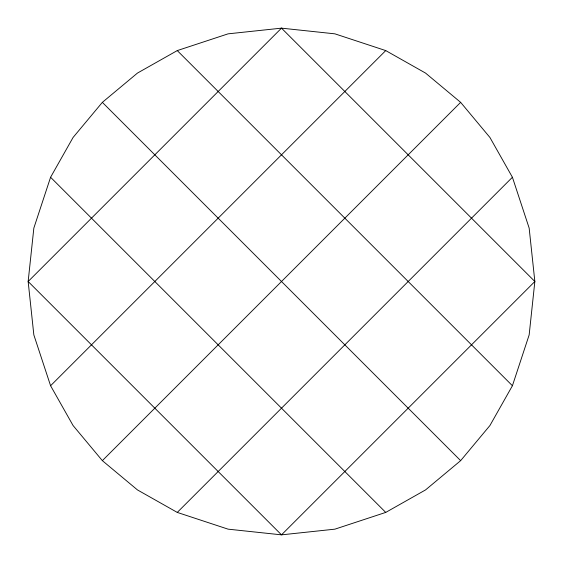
<?xml version="1.0" encoding="UTF-8"?>
<svg xmlns="http://www.w3.org/2000/svg" width="563" height="563" viewBox="0 0 563 563"><rect width="100%" height="100%" fill="white"/><g stroke="black" fill="none" stroke-linecap="round" stroke-linejoin="round"><path stroke-width="0.84" d="M50.586 177.261L33.843 228.085L28.15 281.5L33.843 334.915L50.586 385.739L73.077 425.537L102.353 460.647L137.463 489.923L177.261 512.414L228.085 529.157L281.5 534.85L334.915 529.157L385.739 512.414L425.537 489.923L460.647 460.647L489.923 425.537L512.414 385.739L529.157 334.915L534.85 281.5L529.157 228.085L512.414 177.261L489.923 137.463L460.647 102.353L425.537 73.077L385.739 50.586L334.915 33.843L281.5 28.15L228.085 33.843L177.261 50.586L137.463 73.077L102.353 102.353L73.077 137.463L50.586 177.261L385.739 512.414M50.586 385.739L385.739 50.586M102.353 460.647L460.647 102.353M177.261 512.414L512.414 177.261M177.261 50.586L512.414 385.739M102.353 102.353L460.647 460.647M281.5 28.15L28.15 281.5L281.5 534.85L534.85 281.5L281.5 28.15"/></g></svg>
